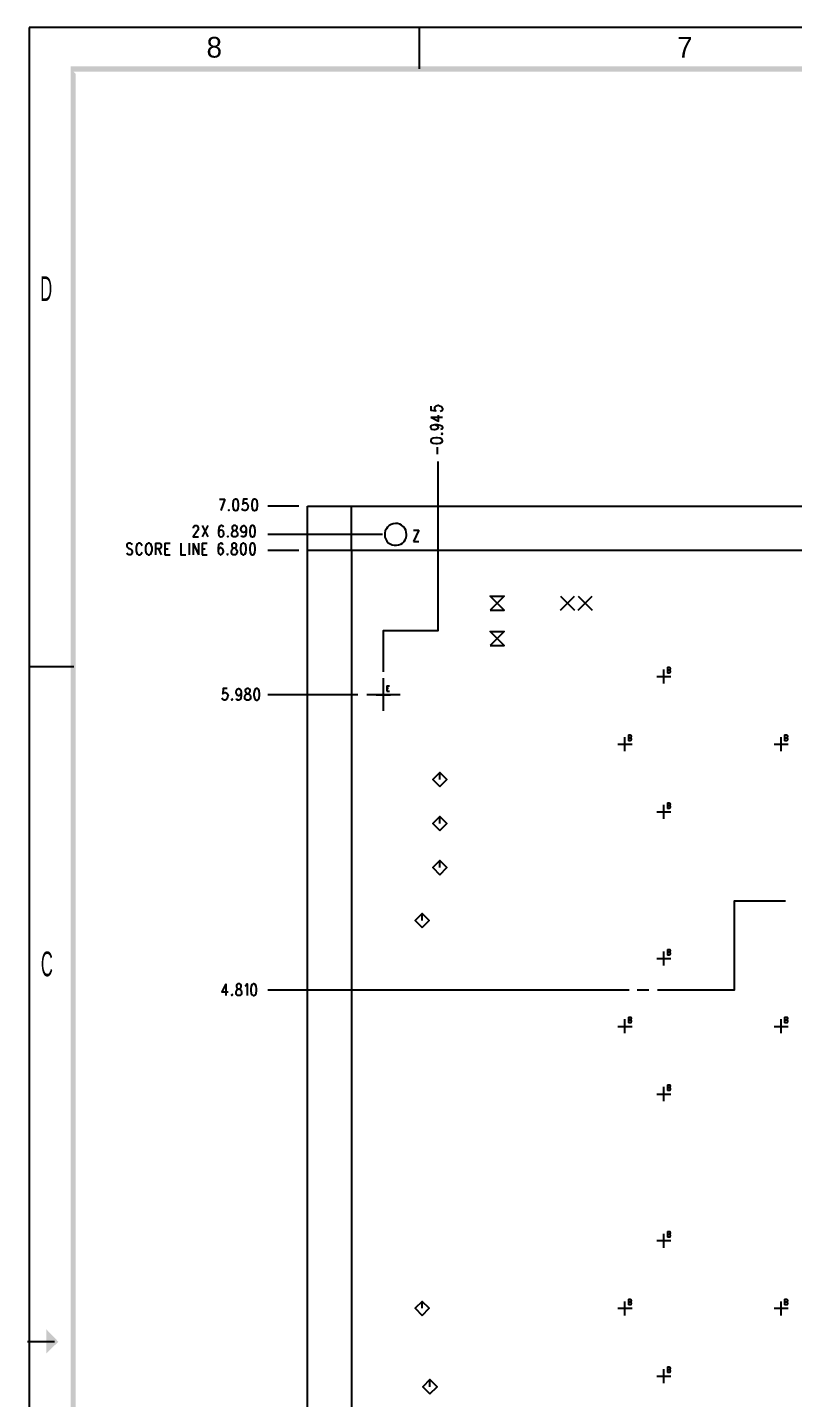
# Model space of a CAD drawing. Extents: x 0 to 19.9, y 0 to 15.
# Drawn here: x -0.01 to 4.33, y 7.23 to 15 of the extents above; entities that cross this region are included whole.
import ezdxf
from ezdxf.enums import TextEntityAlignment as Align

# ---------------------------------------------------------------- set-up
doc = ezdxf.new("R2010")
doc.units = 0
doc.header["$MEASUREMENT"] = 0
for name, color, linetype in [('10', 7, 'CONTINUOUS'), ('FORMAT', 3, 'CONTINUOUS'), ('OBJECT', 2, 'CONTINUOUS'), ('TITLE1', 6, 'CONTINUOUS')]:
    doc.layers.add(name, color=color, linetype=linetype)
doc.styles.add('ROMANS', font='romans.shx')
doc.styles.add('SM2', font='TXT', dxfattribs={"width": 0.5})

# ---------------------------------------------------------------- blocks, each defined once
blk = doc.blocks.new('CDWG')
at = {"layer": 'FORMAT'}
for p, q in [((19.9, 15), (0, 15)), ((0, 15), (0, 0)), ((2.2119, 15), (2.2119, 14.7657)), ((-0.0006, 11.3747), (0.2528, 11.3747)), ((0.1437, 7.5445), (-0.0096, 7.5445))]:
    blk.add_line(p, q, dxfattribs=at)
blk.add_solid([(0.0982, 7.6151), (0.1658, 7.5451), (0.0982, 7.4788)], dxfattribs=at)
for points in [[(19.6636, 14.7789), (19.6636, 14.7489), (0.2359, 14.7789), (0.2359, 14.7489)], [(0.235, 0.25), (0.265, 0.25), (0.235, 14.765), (0.265, 14.735)]]:
    blk.add_trace(points, dxfattribs=at)
for s, p in [('8', (1.0501, 14.8288)), ('7', (3.7191, 14.8288))]:
    blk.add_text(s, height=0.1174, dxfattribs=at).set_placement(p, align=Align.CENTER)
at = {"layer": 'FORMAT', "style": 'SM2', "width": 0.5}
for s, p in [('D', (0.0969, 13.4482)), ('C', (0.1007, 9.618))]:
    blk.add_text(s, height=0.1403, dxfattribs=at).set_placement(p, align=Align.CENTER)
at = {"layer": 'TITLE1', "style": 'ROMANS', "flags": 8}
for tag, height, p in [('XX', 0.15, (14.3777, 14.1253)), ('XX/XX', 0.075, (13.1243, 1.2636))]:
    blk.add_attdef(tag, text='', height=height, dxfattribs=at).set_placement(p, align=Align.CENTER)
at = {"layer": 'TITLE1', "style": 'ROMANS', "width": 0.707576, "flags": 8}
blk.add_attdef('XX/XX/XX', text='', height=0.15, dxfattribs=at).set_placement((18.0526, 14.1165), (18.8663, 14.1165), align=Align.FIT)
at = {"layer": 'TITLE1', "style": 'ROMANS'}
for tag, p, height in [('XXXXXXX', (13.5096, 1.8925), 0.1), ('XX/XX/XX', (14.9197, 1.8925), 0.1), ('XXXXXXX', (11.741, 0.8194), 0.1), ('XX-XXXXX-XXX', (16.5993, 0.5712), 0.1875), ('XXXXXX', (11.7396, 0.3322), 0.1), ('XXXXXXX', (13.5488, 0.3103), 0.125), ('X', (18.3817, 0.3037), 0.125)]:
    blk.add_attdef(tag, p, '', height=height, dxfattribs=at)
at = {"layer": 'TITLE1', "style": 'ROMANS', "flags": 8}
for tag, p, height in [('XXXXX', (12.0543, 1.5859), 0.075), ('XXX', (13.0516, 1.5859), 0.075), ('XX/XX/XX', (14.9197, 1.5287), 0.093), ('XXXXXXXX', (13.5096, 1.5287), 0.093), ('XXXXX', (12.0517, 1.4275), 0.075), ('XXX', (13.0572, 1.4345), 0.075), ('XXXXX', (12.0517, 1.2565), 0.075)]:
    blk.add_attdef(tag, p, '', height=height, dxfattribs=at)
at = {"layer": 'TITLE1', "style": 'ROMANS'}
for tag, height, p in [('XXXXXXXXXXXXXXXX', 0.1875, (17.9901, 1.3797)), ('XXXXXXXXXXXXXXXXXXXX', 0.1875, (17.7315, 1.0774)), ('XX', 0.1875, (19.2793, 0.5712)), ('XXXXX', 0.125, (16.4513, 0.3037)), ('X', 0.125, (18.8688, 0.3037))]:
    blk.add_attdef(tag, text='', height=height, dxfattribs=at).set_placement(p, align=Align.CENTER)

msp = doc.modelspace()

# ---------------------------------------------------------------- linework, layer by layer
at = {"layer": '10'}
for points in [[(2.2781, 12.8507), (2.2781, 12.8291), (2.3066, 12.8261), (2.3037, 12.8291), (2.3007, 12.835), (2.3007, 12.8419), (2.3037, 12.8488), (2.3096, 12.8537), (2.3194, 12.8566), (2.3253, 12.8537), (2.3342, 12.8507), (2.3401, 12.8468), (2.344, 12.8399), (2.344, 12.833), (2.3401, 12.8261), (2.3371, 12.8242), (2.3312, 12.8222)], [(2.2781, 12.7897), (2.3224, 12.7671), (2.3224, 12.8015)], [(2.2781, 12.7897), (2.344, 12.7897)], [(2.3007, 12.7474), (2.3096, 12.7444), (2.3155, 12.7405), (2.3194, 12.7336), (2.3194, 12.7316), (2.3155, 12.7238), (2.3096, 12.7188), (2.3007, 12.7169), (2.2977, 12.7169), (2.2869, 12.7188), (2.281, 12.7238), (2.2781, 12.7316), (2.2781, 12.7336), (2.281, 12.7405), (2.2869, 12.7444), (2.3007, 12.7474), (2.3155, 12.7474), (2.3312, 12.7444), (2.3401, 12.7405), (2.344, 12.7336), (2.344, 12.7287), (2.3401, 12.7218), (2.3342, 12.7188)], [(2.2781, 12.6539), (2.281, 12.647), (2.2909, 12.6421), (2.3066, 12.6401), (2.3155, 12.6401), (2.3312, 12.6421), (2.3401, 12.647), (2.344, 12.6539), (2.344, 12.6578), (2.3401, 12.6647), (2.3312, 12.6696), (2.3155, 12.6726), (2.3066, 12.6726), (2.2909, 12.6696), (2.281, 12.6647), (2.2781, 12.6578), (2.2781, 12.6539)], [(2.3371, 12.6942), (2.3401, 12.6923), (2.344, 12.6942), (2.3401, 12.6972), (2.3371, 12.6942)], [(2.3155, 12.5791), (2.3155, 12.6194)], [(2.0094, 11.3439), (2.0094, 11.5791), (2.3194, 11.5791), (2.3194, 12.5387)], [(1.0792, 12.3242), (1.1107, 12.3242)], [(1.1107, 12.3242), (1.0881, 12.2592)], [(1.1698, 12.3242), (1.1629, 12.3212), (1.158, 12.3123), (1.156, 12.2966), (1.156, 12.2868), (1.158, 12.271), (1.1629, 12.2621), (1.1698, 12.2592), (1.1747, 12.2592), (1.1816, 12.2621), (1.1855, 12.271), (1.1885, 12.2868), (1.1885, 12.2966), (1.1855, 12.3123), (1.1816, 12.3212), (1.1747, 12.3242), (1.1698, 12.3242)], [(1.2387, 12.3242), (1.2151, 12.3242), (1.2131, 12.2966), (1.2151, 12.2995), (1.222, 12.3025), (1.2298, 12.3025), (1.2357, 12.2995), (1.2407, 12.2927), (1.2426, 12.2838), (1.2407, 12.2769), (1.2387, 12.2681), (1.2338, 12.2621), (1.2269, 12.2592), (1.219, 12.2592), (1.2131, 12.2621), (1.2101, 12.2651), (1.2082, 12.271)], [(1.2761, 12.3242), (1.2692, 12.3212), (1.2653, 12.3123), (1.2633, 12.2966), (1.2633, 12.2868), (1.2653, 12.271), (1.2692, 12.2621), (1.2761, 12.2592), (1.281, 12.2592), (1.2879, 12.2621), (1.2928, 12.271), (1.2948, 12.2868), (1.2948, 12.2966), (1.2928, 12.3123), (1.2879, 12.3212), (1.281, 12.3242), (1.2761, 12.3242)], [(1.529, 12.2838), (1.3548, 12.2838)], [(1.5792, 12.2838), (12.3292, 12.2838), (12.3292, 4.6844), (1.5792, 4.6844), (1.5792, 12.2838)], [(1.8292, 12.0338), (1.8292, 12.2838)], [(1.1334, 12.2651), (1.1314, 12.2621), (1.1334, 12.2592), (1.1353, 12.2621), (1.1334, 12.2651)], [(0.9316, 12.1588), (0.9316, 12.1618), (0.9336, 12.1677), (0.9355, 12.1716), (0.9405, 12.1745), (0.9493, 12.1745), (0.9542, 12.1716), (0.9562, 12.1677), (0.9582, 12.1618), (0.9582, 12.1549), (0.9562, 12.149), (0.9513, 12.1401), (0.9296, 12.1096), (0.9601, 12.1096)], [(0.9818, 12.1745), (1.0133, 12.1096)], [(1.0133, 12.1745), (0.9818, 12.1096)], [(1.1019, 12.1647), (1.0989, 12.1716), (1.092, 12.1745), (1.0881, 12.1745), (1.0812, 12.1716), (1.0763, 12.1618), (1.0743, 12.146), (1.0743, 12.1303), (1.0763, 12.1184), (1.0812, 12.1125), (1.0881, 12.1096), (1.0901, 12.1096), (1.097, 12.1125), (1.1019, 12.1184), (1.1048, 12.1273), (1.1048, 12.1303), (1.1019, 12.1401), (1.097, 12.146), (1.0901, 12.149), (1.0881, 12.149), (1.0812, 12.146), (1.0763, 12.1401), (1.0743, 12.1303)], [(1.1599, 12.1745), (1.154, 12.1716), (1.1511, 12.1647), (1.1511, 12.1588), (1.154, 12.1519), (1.158, 12.149), (1.1678, 12.146), (1.1747, 12.1431), (1.1796, 12.1371), (1.1816, 12.1303), (1.1816, 12.1214), (1.1796, 12.1155), (1.1767, 12.1125), (1.1698, 12.1096), (1.1599, 12.1096), (1.154, 12.1125), (1.1511, 12.1155), (1.1491, 12.1214), (1.1491, 12.1303), (1.1511, 12.1371), (1.156, 12.1431), (1.1629, 12.146), (1.1727, 12.149), (1.1767, 12.1519), (1.1796, 12.1588), (1.1796, 12.1647), (1.1767, 12.1716), (1.1698, 12.1745), (1.1599, 12.1745)], [(1.2318, 12.1519), (1.2298, 12.1431), (1.2239, 12.1371), (1.217, 12.1342), (1.2151, 12.1342), (1.2082, 12.1371), (1.2042, 12.1431), (1.2013, 12.1519), (1.2013, 12.1549), (1.2042, 12.1647), (1.2082, 12.1716), (1.2151, 12.1745), (1.217, 12.1745), (1.2239, 12.1716), (1.2298, 12.1647), (1.2318, 12.1519), (1.2318, 12.1371), (1.2298, 12.1214), (1.2239, 12.1125), (1.217, 12.1096), (1.2131, 12.1096), (1.2062, 12.1125), (1.2042, 12.1184)], [(1.2653, 12.1745), (1.2584, 12.1716), (1.2544, 12.1618), (1.2515, 12.146), (1.2515, 12.1371), (1.2544, 12.1214), (1.2584, 12.1125), (1.2653, 12.1096), (1.2692, 12.1096), (1.2761, 12.1125), (1.281, 12.1214), (1.283, 12.1371), (1.283, 12.146), (1.281, 12.1618), (1.2761, 12.1716), (1.2692, 12.1745), (1.2653, 12.1745)], [(2.0044, 12.1244), (1.3548, 12.1244)], [(2.1412, 12.1244), (2.1393, 12.1362), (2.1363, 12.148), (2.1304, 12.1578), (2.1225, 12.1677), (2.1127, 12.1765), (2.1019, 12.1815), (2.0891, 12.1854), (2.0773, 12.1854), (2.0655, 12.1844), (2.0536, 12.1805), (2.0428, 12.1746), (2.033, 12.1657), (2.0261, 12.1559), (2.0202, 12.145), (2.0172, 12.1332), (2.0172, 12.1204), (2.0182, 12.1086), (2.0231, 12.0968), (2.029, 12.086), (2.0369, 12.0771), (2.0487, 12.0702), (2.0596, 12.0653), (2.0714, 12.0624), (2.0832, 12.0624), (2.095, 12.0643), (2.1078, 12.0683), (2.1176, 12.0752), (2.1265, 12.084), (2.1334, 12.0939), (2.1383, 12.1047), (2.1403, 12.1175), (2.1412, 12.1244)], [(2.2101, 12.149), (2.1796, 12.084)], [(2.1796, 12.149), (2.2101, 12.149)], [(0.5851, 12.0653), (0.5812, 12.0712), (0.5743, 12.0742), (0.5655, 12.0742), (0.5586, 12.0712), (0.5546, 12.0653), (0.5546, 12.0594), (0.5566, 12.0525), (0.5586, 12.0495), (0.5635, 12.0466), (0.5763, 12.0397), (0.5812, 12.0368), (0.5832, 12.0338), (0.5851, 12.0269), (0.5851, 12.0181), (0.5812, 12.0121), (0.5743, 12.0092), (0.5655, 12.0092), (0.5586, 12.0121), (0.5546, 12.0181)], [(0.6403, 12.0594), (0.6383, 12.0653), (0.6334, 12.0712), (0.6294, 12.0742), (0.6196, 12.0742), (0.6157, 12.0712), (0.6107, 12.0653), (0.6088, 12.0594), (0.6068, 12.0495), (0.6068, 12.0338), (0.6088, 12.024), (0.6107, 12.0181), (0.6157, 12.0121), (0.6196, 12.0092), (0.6294, 12.0092), (0.6334, 12.0121), (0.6383, 12.0181), (0.6403, 12.024)], [(0.6747, 12.0742), (0.6698, 12.0712), (0.6659, 12.0653), (0.6629, 12.0594), (0.6599, 12.0495), (0.6599, 12.0338), (0.6629, 12.024), (0.6659, 12.0181), (0.6698, 12.0121), (0.6747, 12.0092), (0.6836, 12.0092), (0.6885, 12.0121), (0.6924, 12.0181), (0.6944, 12.024), (0.6973, 12.0338), (0.6973, 12.0495), (0.6944, 12.0594), (0.6924, 12.0653), (0.6885, 12.0712), (0.6836, 12.0742), (0.6747, 12.0742)], [(0.717, 12.0742), (0.717, 12.0092)], [(0.717, 12.0742), (0.7387, 12.0742), (0.7446, 12.0712), (0.7475, 12.0682), (0.7495, 12.0623), (0.7495, 12.0555), (0.7475, 12.0495), (0.7446, 12.0466), (0.7387, 12.0427), (0.717, 12.0427)], [(0.7692, 12.0742), (0.7692, 12.0092)], [(0.7692, 12.0742), (0.7997, 12.0742)], [(0.8607, 12.0742), (0.8607, 12.0092), (0.8883, 12.0092)], [(0.908, 12.0742), (0.908, 12.0092)], [(0.9296, 12.0742), (0.9296, 12.0092)], [(0.9296, 12.0742), (0.9601, 12.0092)], [(0.9601, 12.0742), (0.9601, 12.0092)], [(0.9818, 12.0742), (0.9818, 12.0092)], [(0.9818, 12.0742), (1.0103, 12.0742)], [(1.0989, 12.0653), (1.097, 12.0712), (1.0901, 12.0742), (1.0851, 12.0742), (1.0792, 12.0712), (1.0743, 12.0623), (1.0724, 12.0466), (1.0724, 12.0299), (1.0743, 12.0181), (1.0792, 12.0121), (1.0851, 12.0092), (1.0881, 12.0092), (1.094, 12.0121), (1.0989, 12.0181), (1.1019, 12.0269), (1.1019, 12.0299), (1.0989, 12.0397), (1.094, 12.0466), (1.0881, 12.0495), (1.0851, 12.0495), (1.0792, 12.0466), (1.0743, 12.0397), (1.0724, 12.0299)], [(1.1265, 12.1155), (1.1245, 12.1125), (1.1265, 12.1096), (1.1294, 12.1125), (1.1265, 12.1155)], [(1.158, 12.0742), (1.1511, 12.0712), (1.1491, 12.0653), (1.1491, 12.0594), (1.1511, 12.0525), (1.156, 12.0495), (1.1659, 12.0466), (1.1727, 12.0427), (1.1767, 12.0368), (1.1796, 12.0299), (1.1796, 12.021), (1.1767, 12.0151), (1.1747, 12.0121), (1.1678, 12.0092), (1.158, 12.0092), (1.1511, 12.0121), (1.1491, 12.0151), (1.1472, 12.021), (1.1472, 12.0299), (1.1491, 12.0368), (1.154, 12.0427), (1.1599, 12.0466), (1.1698, 12.0495), (1.1747, 12.0525), (1.1767, 12.0594), (1.1767, 12.0653), (1.1747, 12.0712), (1.1678, 12.0742), (1.158, 12.0742)], [(1.2131, 12.0742), (1.2062, 12.0712), (1.2013, 12.0623), (1.1993, 12.0466), (1.1993, 12.0368), (1.2013, 12.021), (1.2062, 12.0121), (1.2131, 12.0092), (1.217, 12.0092), (1.2239, 12.0121), (1.2298, 12.021), (1.2318, 12.0368), (1.2318, 12.0466), (1.2298, 12.0623), (1.2239, 12.0712), (1.217, 12.0742), (1.2131, 12.0742)], [(1.2653, 12.0742), (1.2584, 12.0712), (1.2544, 12.0623), (1.2515, 12.0466), (1.2515, 12.0368), (1.2544, 12.021), (1.2584, 12.0121), (1.2653, 12.0092), (1.2692, 12.0092), (1.2761, 12.0121), (1.281, 12.021), (1.283, 12.0368), (1.283, 12.0466), (1.281, 12.0623), (1.2761, 12.0712), (1.2692, 12.0742), (1.2653, 12.0742)], [(2.1796, 12.084), (2.2101, 12.084)], [(0.7338, 12.0427), (0.7495, 12.0092)], [(0.7692, 12.0427), (0.7879, 12.0427)], [(0.7692, 12.0092), (0.7997, 12.0092)], [(0.9818, 12.0427), (0.9995, 12.0427)], [(0.9818, 12.0092), (1.0103, 12.0092)], [(1.1245, 12.0151), (1.1225, 12.0121), (1.1245, 12.0092), (1.1265, 12.0121), (1.1245, 12.0151)], [(1.529, 12.0338), (1.3548, 12.0338)], [(1.8292, 12.0338), (1.5792, 12.0338)], [(1.8292, 12.0338), (1.8292, 4.9344), (12.0792, 4.9344), (12.0792, 12.0338), (1.8292, 12.0338)], [(2.6147, 11.6942), (2.6944, 11.6942), (2.6147, 11.774), (2.6944, 11.774), (2.6147, 11.6942)], [(3.0143, 11.6943), (3.094, 11.774)], [(3.0143, 11.774), (3.094, 11.6943)], [(3.1147, 11.6943), (3.1944, 11.774)], [(3.1147, 11.774), (3.1944, 11.6943)], [(2.6147, 11.4944), (2.6944, 11.4944), (2.6147, 11.5742), (2.6944, 11.5742), (2.6147, 11.4944)], [(3.5999, 11.2779), (3.5999, 11.3586)], [(3.6206, 11.3704), (3.6206, 11.3379)], [(3.6206, 11.3704), (3.6304, 11.3704), (3.6334, 11.3694), (3.6343, 11.3675), (3.6353, 11.3645), (3.6353, 11.3616), (3.6343, 11.3586), (3.6334, 11.3566), (3.6304, 11.3547)], [(3.6206, 11.3547), (3.6304, 11.3547), (3.6334, 11.3527), (3.6343, 11.3517), (3.6353, 11.3478), (3.6353, 11.3439), (3.6343, 11.3409), (3.6334, 11.3389), (3.6304, 11.3379), (3.6206, 11.3379)], [(2.0094, 11.1244), (2.0094, 11.3094)], [(3.5605, 11.3183), (3.6403, 11.3183)], [(1.1235, 11.2493), (1.0999, 11.2493), (1.0979, 11.2208), (1.0999, 11.2238), (1.1078, 11.2267), (1.1147, 11.2267), (1.1216, 11.2238), (1.1255, 11.2179), (1.1285, 11.209), (1.1255, 11.2021), (1.1235, 11.1932), (1.1196, 11.1873), (1.1127, 11.1844), (1.1058, 11.1844), (1.0979, 11.1873), (1.096, 11.1903), (1.094, 11.1962)], [(1.2033, 11.2267), (1.2003, 11.2179), (1.1964, 11.2119), (1.1895, 11.209), (1.1875, 11.209), (1.1806, 11.2119), (1.1757, 11.2179), (1.1737, 11.2267), (1.1737, 11.2297), (1.1757, 11.2405), (1.1806, 11.2464), (1.1875, 11.2493), (1.1895, 11.2493), (1.1964, 11.2464), (1.2003, 11.2405), (1.2033, 11.2267), (1.2033, 11.2119), (1.2003, 11.1962), (1.1964, 11.1873), (1.1895, 11.1844), (1.1846, 11.1844), (1.1787, 11.1873), (1.1757, 11.1932)], [(1.2348, 11.2493), (1.2288, 11.2464), (1.2249, 11.2405), (1.2249, 11.2346), (1.2288, 11.2267), (1.2328, 11.2238), (1.2416, 11.2208), (1.2485, 11.2179), (1.2535, 11.2119), (1.2554, 11.2051), (1.2554, 11.1962), (1.2535, 11.1903), (1.2505, 11.1873), (1.2446, 11.1844), (1.2348, 11.1844), (1.2288, 11.1873), (1.2249, 11.1903), (1.2229, 11.1962), (1.2229, 11.2051), (1.2249, 11.2119), (1.2308, 11.2179), (1.2377, 11.2208), (1.2466, 11.2238), (1.2505, 11.2267), (1.2535, 11.2346), (1.2535, 11.2405), (1.2505, 11.2464), (1.2446, 11.2493), (1.2348, 11.2493)], [(1.2899, 11.2493), (1.282, 11.2464), (1.2781, 11.2375), (1.2751, 11.2208), (1.2751, 11.2119), (1.2781, 11.1962), (1.282, 11.1873), (1.2899, 11.1844), (1.2948, 11.1844), (1.3007, 11.1873), (1.3056, 11.1962), (1.3076, 11.2119), (1.3076, 11.2208), (1.3056, 11.2375), (1.3007, 11.2464), (1.2948, 11.2493), (1.2899, 11.2493)], [(1.8647, 11.2139), (1.3548, 11.2139)], [(2.1048, 11.2139), (1.9149, 11.2139)], [(1.969, 11.2139), (2.0497, 11.2139)], [(2.0094, 11.1746), (2.0094, 11.2543)], [(2.029, 11.2661), (2.029, 11.2346)], [(2.029, 11.2661), (2.0438, 11.2661)], [(2.029, 11.2513), (2.0379, 11.2513)], [(2.029, 11.2346), (2.0438, 11.2346)], [(1.1501, 11.1903), (1.1481, 11.1873), (1.1501, 11.1844), (1.1531, 11.1873), (1.1501, 11.1903)], [(3.3794, 10.894), (3.3794, 10.9738)], [(3.3991, 10.9866), (3.3991, 10.9541)], [(3.3991, 10.9866), (3.409, 10.9866), (3.4119, 10.9856), (3.4129, 10.9836), (3.4149, 10.9797), (3.4149, 10.9767), (3.4129, 10.9738), (3.4119, 10.9718), (3.409, 10.9708)], [(3.3991, 10.9708), (3.409, 10.9708), (3.4119, 10.9689), (3.4129, 10.9679), (3.4149, 10.9639), (3.4149, 10.96), (3.4129, 10.957), (3.4119, 10.9551), (3.409, 10.9541), (3.3991, 10.9541)], [(4.2653, 10.894), (4.2653, 10.9738)], [(4.2849, 10.9866), (4.2849, 10.9541)], [(4.2849, 10.9866), (4.2958, 10.9866), (4.2987, 10.9856), (4.2997, 10.9836), (4.3007, 10.9797), (4.3007, 10.9767), (4.2997, 10.9738), (4.2987, 10.9718), (4.2958, 10.9708)], [(4.2849, 10.9708), (4.2958, 10.9708), (4.2987, 10.9689), (4.2997, 10.9679), (4.3007, 10.9639), (4.3007, 10.96), (4.2997, 10.957), (4.2987, 10.9551), (4.2958, 10.9541), (4.2849, 10.9541)], [(3.3391, 10.9344), (3.4198, 10.9344)], [(4.2249, 10.9344), (4.3056, 10.9344)], [(2.3292, 10.6942), (2.3696, 10.7346), (2.3292, 10.774), (2.2899, 10.7346), (2.3292, 10.6942)], [(2.3292, 10.7346), (2.3292, 10.774)], [(3.5999, 10.5102), (3.5999, 10.5899)], [(3.6206, 10.6017), (3.6206, 10.5702)], [(3.6206, 10.6017), (3.6304, 10.6017), (3.6334, 10.6007), (3.6343, 10.5988), (3.6353, 10.5958), (3.6353, 10.5929), (3.6343, 10.5899), (3.6334, 10.5879), (3.6304, 10.587)], [(3.6206, 10.587), (3.6304, 10.587), (3.6334, 10.585), (3.6343, 10.584), (3.6353, 10.5801), (3.6353, 10.5761), (3.6343, 10.5732), (3.6334, 10.5712), (3.6304, 10.5702), (3.6206, 10.5702)], [(2.3292, 10.4442), (2.3696, 10.4846), (2.3292, 10.524), (2.2899, 10.4846), (2.3292, 10.4442)], [(2.3292, 10.4846), (2.3292, 10.524)], [(3.5605, 10.5505), (3.6403, 10.5505)], [(2.3292, 10.1942), (2.3696, 10.2346), (2.3292, 10.274), (2.2899, 10.2346), (2.3292, 10.1942)], [(2.3292, 10.2346), (2.3292, 10.274)], [(4.2899, 10.0446), (3.9995, 10.0446), (3.9995, 9.5387), (3.5645, 9.5387)], [(2.2298, 9.8941), (2.2692, 9.9344), (2.2298, 9.9738), (2.1895, 9.9344), (2.2298, 9.8941)], [(2.2298, 9.9344), (2.2298, 9.9738)], [(3.5605, 9.7179), (3.6403, 9.7179)], [(3.5999, 9.6785), (3.5999, 9.7582)], [(3.6206, 9.77), (3.6206, 9.7385)], [(3.6206, 9.77), (3.6304, 9.77), (3.6334, 9.7691), (3.6343, 9.7671), (3.6353, 9.7641), (3.6353, 9.7612), (3.6343, 9.7582), (3.6334, 9.7563), (3.6304, 9.7553)], [(3.6206, 9.7553), (3.6304, 9.7553), (3.6334, 9.7533), (3.6343, 9.7523), (3.6353, 9.7484), (3.6353, 9.7444), (3.6343, 9.7415), (3.6334, 9.7395), (3.6304, 9.7385), (3.6206, 9.7385)], [(1.1166, 9.5742), (1.094, 9.5299), (1.1285, 9.5299)], [(1.1166, 9.5742), (1.1166, 9.5092)], [(1.1846, 9.5742), (1.1787, 9.5712), (1.1757, 9.5653), (1.1757, 9.5594), (1.1787, 9.5525), (1.1826, 9.5495), (1.1914, 9.5466), (1.1983, 9.5427), (1.2033, 9.5367), (1.2052, 9.5299), (1.2052, 9.521), (1.2033, 9.5151), (1.2003, 9.5121), (1.1944, 9.5092), (1.1846, 9.5092), (1.1787, 9.5121), (1.1757, 9.5151), (1.1737, 9.521), (1.1737, 9.5299), (1.1757, 9.5367), (1.1806, 9.5427), (1.1875, 9.5466), (1.1964, 9.5495), (1.2003, 9.5525), (1.2033, 9.5594), (1.2033, 9.5653), (1.2003, 9.5712), (1.1944, 9.5742), (1.1846, 9.5742)], [(1.2249, 9.5623), (1.2308, 9.5653), (1.2377, 9.5742), (1.2377, 9.5092)], [(1.2712, 9.5742), (1.2643, 9.5712), (1.2594, 9.5623), (1.2574, 9.5466), (1.2574, 9.5367), (1.2594, 9.521), (1.2643, 9.5121), (1.2712, 9.5092), (1.2751, 9.5092), (1.282, 9.5121), (1.2869, 9.521), (1.2899, 9.5367), (1.2899, 9.5466), (1.2869, 9.5623), (1.282, 9.5712), (1.2751, 9.5742), (1.2712, 9.5742)], [(1.1501, 9.5151), (1.1481, 9.5121), (1.1501, 9.5092), (1.1531, 9.5121), (1.1501, 9.5151)], [(3.404, 9.5387), (1.3548, 9.5387)], [(3.5143, 9.5387), (3.4493, 9.5387)], [(3.3391, 9.334), (3.4198, 9.334)], [(3.3794, 9.2946), (3.3794, 9.3744)], [(3.3991, 9.3862), (3.3991, 9.3537)], [(3.3991, 9.3862), (3.409, 9.3862), (3.4119, 9.3852), (3.4129, 9.3832), (3.4149, 9.3803), (3.4149, 9.3773), (3.4129, 9.3744), (3.4119, 9.3724), (3.409, 9.3714)], [(3.3991, 9.3714), (3.409, 9.3714), (3.4119, 9.3694), (3.4129, 9.3685), (3.4149, 9.3645), (3.4149, 9.3606), (3.4129, 9.3576), (3.4119, 9.3547), (3.409, 9.3537), (3.3991, 9.3537)], [(4.2249, 9.334), (4.3056, 9.334)], [(4.2653, 9.2946), (4.2653, 9.3744)], [(4.2849, 9.3862), (4.2849, 9.3537)], [(4.2849, 9.3862), (4.2958, 9.3862), (4.2987, 9.3852), (4.2997, 9.3832), (4.3007, 9.3803), (4.3007, 9.3773), (4.2997, 9.3744), (4.2987, 9.3724), (4.2958, 9.3714)], [(4.2849, 9.3714), (4.2958, 9.3714), (4.2987, 9.3694), (4.2997, 9.3685), (4.3007, 9.3645), (4.3007, 9.3606), (4.2997, 9.3576), (4.2987, 9.3547), (4.2958, 9.3537), (4.2849, 9.3537)], [(3.5605, 8.9502), (3.6403, 8.9502)], [(3.5999, 8.9098), (3.5999, 8.9905)], [(3.6206, 9.0023), (3.6206, 8.9698)], [(3.6206, 9.0023), (3.6304, 9.0023), (3.6334, 9.0013), (3.6343, 8.9994), (3.6353, 8.9964), (3.6353, 8.9935), (3.6343, 8.9905), (3.6334, 8.9885), (3.6304, 8.9876)], [(3.6206, 8.9876), (3.6304, 8.9876), (3.6334, 8.9856), (3.6343, 8.9846), (3.6353, 8.9797), (3.6353, 8.9757), (3.6343, 8.9728), (3.6334, 8.9708), (3.6304, 8.9698), (3.6206, 8.9698)], [(3.6206, 8.1706), (3.6206, 8.1381)], [(3.6206, 8.1706), (3.6304, 8.1706), (3.6334, 8.1696), (3.6343, 8.1667), (3.6353, 8.1637), (3.6353, 8.1608), (3.6343, 8.1578), (3.6334, 8.1559), (3.6304, 8.1549)], [(3.5605, 8.1185), (3.6403, 8.1185)], [(3.5999, 8.0781), (3.5999, 8.1578)], [(3.6206, 8.1549), (3.6304, 8.1549), (3.6334, 8.1529), (3.6343, 8.1519), (3.6353, 8.148), (3.6353, 8.1441), (3.6343, 8.1411), (3.6334, 8.1391), (3.6304, 8.1381), (3.6206, 8.1381)], [(2.2298, 7.6943), (2.2692, 7.7346), (2.2298, 7.774), (2.1895, 7.7346), (2.2298, 7.6943)], [(2.2298, 7.7346), (2.2298, 7.774)], [(3.3794, 7.6942), (3.3794, 7.774)], [(3.3991, 7.7858), (3.3991, 7.7543)], [(3.3991, 7.7858), (3.409, 7.7858), (3.4119, 7.7848), (3.4129, 7.7828), (3.4149, 7.7799), (3.4149, 7.7769), (3.4129, 7.774), (3.4119, 7.772), (3.409, 7.771)], [(4.2653, 7.6942), (4.2653, 7.774)], [(4.2849, 7.7858), (4.2849, 7.7543)], [(4.2849, 7.7858), (4.2958, 7.7858), (4.2987, 7.7848), (4.2997, 7.7828), (4.3007, 7.7799), (4.3007, 7.7769), (4.2997, 7.774), (4.2987, 7.772), (4.2958, 7.771)], [(3.3391, 7.7346), (3.4198, 7.7346)], [(3.3991, 7.771), (3.409, 7.771), (3.4119, 7.7691), (3.4129, 7.7681), (3.4149, 7.7641), (3.4149, 7.7602), (3.4129, 7.7572), (3.4119, 7.7553), (3.409, 7.7543), (3.3991, 7.7543)], [(4.2249, 7.7346), (4.3056, 7.7346)], [(4.2849, 7.771), (4.2958, 7.771), (4.2987, 7.7691), (4.2997, 7.7681), (4.3007, 7.7641), (4.3007, 7.7602), (4.2997, 7.7572), (4.2987, 7.7553), (4.2958, 7.7543), (4.2849, 7.7543)], [(3.5999, 7.3104), (3.5999, 7.3901)], [(3.6206, 7.4019), (3.6206, 7.3704)], [(3.6206, 7.4019), (3.6304, 7.4019), (3.6334, 7.4009), (3.6343, 7.399), (3.6353, 7.396), (3.6353, 7.3931), (3.6343, 7.3901), (3.6334, 7.3881), (3.6304, 7.3872)], [(3.6206, 7.3872), (3.6304, 7.3872), (3.6334, 7.3852), (3.6343, 7.3842), (3.6353, 7.3803), (3.6353, 7.3763), (3.6343, 7.3734), (3.6334, 7.3714), (3.6304, 7.3704), (3.6206, 7.3704)], [(2.2731, 7.2504), (2.3135, 7.2897), (2.2731, 7.3301), (2.2338, 7.2897), (2.2731, 7.2504)], [(2.2731, 7.2897), (2.2731, 7.3301)], [(3.5605, 7.3498), (3.6403, 7.3498)]]:
    msp.add_lwpolyline(points, dxfattribs=at)

# ---------------------------------------------------------------- block references
at = {"layer": 'OBJECT'}
msp.add_blockref('CDWG', (0, 0), dxfattribs=at)

doc.saveas('drawing.dxf')
